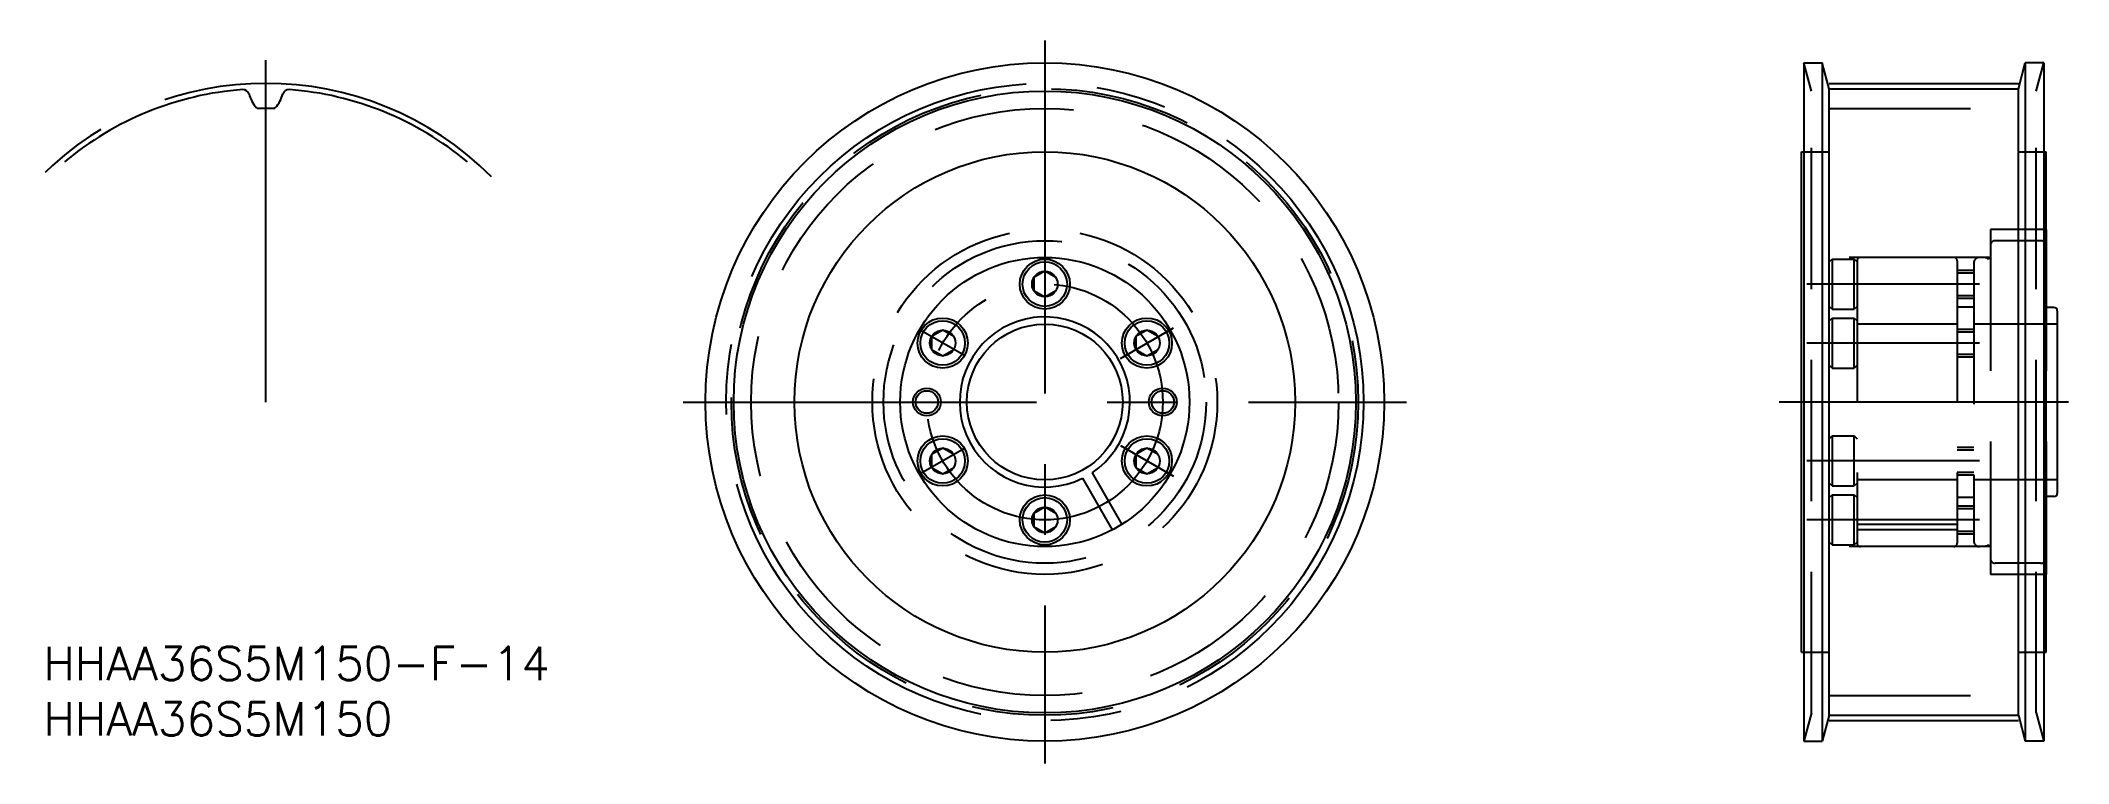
# Model space of a CAD drawing. Extents: x -90 to 92, y -32 to 32.
import ezdxf

# ---------------------------------------------------------------- set-up
doc = ezdxf.new("R2010")
doc.units = 0
doc.linetypes.add('CENTER', pattern=[50.8, 31.75, -6.35, 6.35, -6.35])
doc.linetypes.add('DASHED', pattern=[19.05, 12.7, -6.35])
doc.layers.get('0').update_dxf_attribs({"linetype": 'CONTINUOUS'})
doc.layers.add('CENTER', color=1, linetype='CENTER')
doc.styles.get("Standard").update_dxf_attribs({"font": 'txt.shx', "height": 3, "bigfont": 'bigfont.shx'})

# ---------------------------------------------------------------- blocks, each defined once
blk = doc.blocks.new('*U21')
at = {"color": 7, "linetype": 'CONTINUOUS'}
blk.add_text('HHAA36S5M150', height=3, dxfattribs=at).set_placement((-90, -30))
blk = doc.blocks.new('*U22')
at = {"color": 7, "linetype": 'CONTINUOUS'}
blk.add_text('HHAA36S5M150-F-14', height=3, dxfattribs=at).set_placement((-90, -25))

msp = doc.modelspace()

# ---------------------------------------------------------------- linework, layer by layer
at = {"color": 3, "linetype": 'DASHED'}
for p, q in [((68.9, 27.96), (68.22, 30.5)), ((89.1, 27.96), (89.78, 30.5)), ((68.9, -27.96), (68.9, 27.96)), ((89.1, -27.96), (89.1, 27.96)), ((70.5, 26.4), (87.5, 26.4)), ((68.22, 22.5), (70.5, 22.5)), ((87.5, 22.5), (89.78, 22.5)), ((85, 15.5), (85, -15.5)), ((90, 15.5), (85, 15.5)), ((90, 15.5), (90, -15.5)), ((85, 13), (70, 13)), ((70.5, 12.6), (70.75, 12.85)), ((70.75, 12.85), (72.75, 12.85)), ((70.75, 12.85), (70.75, 8.35)), ((72.75, 12.85), (73, 12.6)), ((72.75, 8.35), (72.75, 12.85)), ((84.39, 13), (84, 13)), ((84.69, 12.92), (84.39, 13)), ((89.5, 14.5), (85.4, 14.5)), ((70.5, 8.6), (70.5, 12.6)), ((73, 12.7), (73, -12.7)), ((82, 12.7), (82, -12.7)), ((82, 11.85), (83.5, 11.85)), ((82, 11.61), (83.5, 11.61)), ((83.5, 12.5), (83.5, -12.5)), ((82, 9.59), (83.5, 9.59)), ((82, 9.35), (83.5, 9.35)), ((70.75, 8.35), (70.5, 8.6)), ((70.5, 7.3), (70.75, 7.55)), ((70.5, 3.3), (70.5, 7.3)), ((70.75, 8.35), (72.75, 8.35)), ((70.75, 7.55), (72.75, 7.55)), ((70.75, 7.55), (70.75, 3.05)), ((73, 8.6), (72.75, 8.35)), ((72.75, 7.55), (73, 7.3)), ((72.75, 3.05), (72.75, 7.55)), ((82, 8.55), (83.5, 8.55)), ((82, 7), (73, 7)), ((82, 6.55), (83.5, 6.55)), ((82, 6.31), (83.5, 6.31)), ((91, 7), (83.5, 7)), ((82, 4.29), (83.5, 4.29)), ((82, 4.05), (83.5, 4.05)), ((70.75, 3.05), (70.5, 3.3)), ((70.75, 3.05), (72.75, 3.05)), ((73, 3.3), (72.75, 3.05)), ((70.5, -3.3), (70.75, -3.05)), ((70.5, -7.3), (70.5, -3.3)), ((70.75, -3.05), (72.75, -3.05)), ((70.75, -3.05), (70.75, -7.55)), ((72.75, -3.05), (73, -3.3)), ((72.75, -7.55), (72.75, -3.05)), ((82, -4.05), (83.5, -4.05)), ((82, -4.29), (83.5, -4.29)), ((82, -7), (73, -7)), ((82, -6.31), (83.5, -6.31)), ((82, -6.55), (83.5, -6.55)), ((91, -7), (83.5, -7)), ((70.75, -7.55), (70.5, -7.3)), ((70.5, -8.6), (70.75, -8.35)), ((70.5, -12.6), (70.5, -8.6)), ((70.75, -7.55), (72.75, -7.55)), ((70.75, -8.35), (72.75, -8.35)), ((70.75, -8.35), (70.75, -12.85)), ((73, -7.3), (72.75, -7.55)), ((72.75, -8.35), (73, -8.6)), ((72.75, -12.85), (72.75, -8.35)), ((82, -8.55), (83.5, -8.55)), ((82, -9.35), (83.5, -9.35)), ((82, -9.59), (83.5, -9.59)), ((70.75, -12.85), (70.5, -12.6)), ((73, -12.6), (72.75, -12.85)), ((82, -11), (73, -11)), ((82, -11.5), (73, -11.5)), ((82, -11.61), (83.5, -11.61)), ((82, -11.85), (83.5, -11.85)), ((85, -13), (70, -13)), ((70.75, -12.85), (72.75, -12.85)), ((84.39, -13), (84, -13)), ((84.69, -12.92), (84.39, -13)), ((89.5, -14.5), (85.4, -14.5)), ((90, -15.5), (85, -15.5)), ((68.22, -22.5), (70.5, -22.5)), ((87.5, -22.5), (89.78, -22.5)), ((70.5, -26.4), (87.5, -26.4)), ((68.9, -27.96), (68.22, -30.5)), ((89.1, -27.96), (89.78, -30.5))]:
    msp.add_line(p, q, dxfattribs=at)
at = {"color": 7, "linetype": 'CONTINUOUS'}
for p, q in [((68.22, 30.5), (69.88, 30.5)), ((68.22, 30.5), (68.22, -30.5)), ((70.5, 28.17), (69.88, 30.5)), ((69.88, 30.5), (69.88, -30.5)), ((87.5, 28.17), (88.12, 30.5)), ((89.78, 30.5), (88.12, 30.5)), ((88.12, 30.5), (88.12, -30.5)), ((89.78, 30.5), (89.78, -30.5)), ((70.5, -28.17), (70.5, 28.17)), ((70.5, 28.17), (87.5, 28.17)), ((87.5, -28.17), (87.5, 28.17)), ((68, -22.5), (68, 22.5)), ((68, 22.5), (68.22, 22.5)), ((89.78, 22.5), (90, 22.5)), ((90, -22.5), (90, 22.5)), ((0, 11.75), (-1, 11.18)), ((-1, 11.18), (-1, 10.02)), ((1, 11.18), (0, 11.75)), ((-1, 10.02), (0, 9.45)), ((0, 9.45), (1, 10.02)), ((90.7, 8.5), (90, 8.5)), ((91, 8.2), (91, -8.2)), ((-9.18, 6.45), (-10.18, 5.88)), ((-10.18, 5.88), (-10.18, 4.72)), ((-8.18, 5.88), (-9.18, 6.45)), ((9.18, 6.45), (8.18, 5.88)), ((8.18, 5.88), (8.18, 4.72)), ((10.18, 5.88), (9.18, 6.45)), ((-10.18, 4.72), (-9.18, 4.15)), ((-9.18, 4.15), (-8.18, 4.72)), ((8.18, 4.72), (9.18, 4.15)), ((9.18, 4.15), (10.18, 4.72)), ((-9.18, -4.15), (-10.18, -4.72)), ((-10.18, -4.72), (-10.18, -5.88)), ((-8.18, -4.72), (-9.18, -4.15)), ((9.18, -4.15), (8.18, -4.72)), ((8.18, -4.72), (8.18, -5.88)), ((10.18, -4.72), (9.18, -4.15)), ((-10.18, -5.88), (-9.18, -6.45)), ((-9.18, -6.45), (-8.18, -5.88)), ((3.38, -6.86), (6.06, -11.5)), ((4.25, -6.36), (6.93, -11)), ((8.18, -5.88), (9.18, -6.45)), ((9.18, -6.45), (10.18, -5.88)), ((90.7, -8.5), (90, -8.5)), ((0, -9.45), (-1, -10.02)), ((-1, -10.02), (-1, -11.18)), ((1, -10.02), (0, -9.45)), ((-1, -11.18), (0, -11.75)), ((0, -11.75), (1, -11.18)), ((68, -22.5), (68.22, -22.5)), ((89.78, -22.5), (90, -22.5)), ((70.5, -28.17), (69.88, -30.5)), ((70.5, -28.17), (87.5, -28.17)), ((87.5, -28.17), (88.12, -30.5)), ((68.22, -30.5), (69.88, -30.5)), ((89.78, -30.5), (88.12, -30.5))]:
    msp.add_line(p, q, dxfattribs=at)
for centre, radius in [((0, 0), 30.5), ((0, 0), 27.96), ((0, 0), 22.5), ((0, 0), 13), ((0, 10.6), 2.25), ((0, 10.6), 2), ((0, 10.6), 1.15), ((-9.18, 5.3), 2.25), ((-9.18, 5.3), 2), ((9.18, 5.3), 2.25), ((9.18, 5.3), 2), ((-9.18, 5.3), 1.15), ((0, 0), 7), ((9.18, 5.3), 1.15), ((-10.6, 0), 1.01), ((10.6, 0), 1.01), ((-9.18, -5.3), 2.25), ((-9.18, -5.3), 2), ((9.18, -5.3), 2.25), ((9.18, -5.3), 2), ((-9.18, -5.3), 1.15), ((9.18, -5.3), 1.15), ((0, -10.6), 2.25), ((0, -10.6), 2), ((0, -10.6), 1.15)]:
    msp.add_circle(centre, radius, dxfattribs=at)
at = {"color": 3, "linetype": 'DASHED'}
for radius in [28.17, 26.4, 15.5, 14.5]:
    msp.add_circle((0, 0), radius, dxfattribs=at)
at = {"color": 3, "linetype": 'CONTINUOUS'}
for centre in [(-10.6, 0), (10.6, 0)]:
    msp.add_circle(centre, 1.25, dxfattribs=at)
at = {"color": 7, "linetype": 'CONTINUOUS'}
for centre, radius, start, end in [((-70, 0), 28.17, 94.2568, 130), ((-72.05, 27.54), 0.55, 16.0898, 94.2568), ((-68.38, 28.6), 3.27, 196.0898, 220.4477), ((-71.62, 28.6), 3.27, 319.5523, 343.9102), ((-67.95, 27.54), 0.55, 85.7432, 163.9102), ((-70, 0), 28.17, 50, 85.7432), ((-70.68, 26.64), 0.25, 220.4477, 271.4557), ((-70, 0), 26.4, 90, 91.4557), ((-70, 0), 26.4, 88.5443, 90), ((-69.32, 26.64), 0.25, 268.5443, 319.5523), ((0, 0), 7.65, 303.7475, 296.2525), ((90.7, 8.2), 0.3, 0, 90), ((90.7, -8.2), 0.3, 270, 0)]:
    msp.add_arc(centre, radius, start, end, dxfattribs=at)
at = {"color": 3, "linetype": 'DASHED'}
for centre, radius, start, end in [((73.3, 12.7), 0.3, 90, 180), ((81.7, 12.7), 0.3, 0, 90), ((84, 12.5), 0.5, 90, 180), ((84.77, 13.23), 0.32, 255, 315.7191), ((85.4, 14.1), 0.4, 90, 180), ((89.5, 14), 0.5, 0, 90), ((73.3, -12.7), 0.3, 180, 270), ((81.7, -12.7), 0.3, 270, 0), ((84, -12.5), 0.5, 180, 270), ((84.77, -13.23), 0.32, 44.2809, 105), ((85.4, -14.1), 0.4, 180, 270), ((89.5, -14), 0.5, 270, 0)]:
    msp.add_arc(centre, radius, start, end, dxfattribs=at)
at = {"layer": 'CENTER', "color": 1, "linetype": 'CENTER'}
for p, q in [((0, 32.5), (0, -32.5)), ((-70, 0), (-70, 30.74)), ((70.5, 28.65), (87.5, 28.65)), ((84, 10.6), (68.5, 10.6)), ((-7.23, 4.18), (-11.13, 6.43)), ((6.8, 3.92), (11.56, 6.67)), ((84, 5.3), (68.5, 5.3)), ((-32.5, 0), (32.5, 0)), ((-7.23, -4.17), (-11.13, -6.42)), ((6.8, -3.92), (11.56, -6.67)), ((84, -5.3), (68.5, -5.3)), ((84, -10.6), (68.5, -10.6)), ((70.5, -28.65), (87.5, -28.65))]:
    msp.add_line(p, q, dxfattribs=at)
at = {"layer": 'CENTER', "color": 1, "linetype": 'CONTINUOUS'}
msp.add_line((92, 0), (66, 0), dxfattribs=at)
at = {"layer": 'CENTER', "color": 1, "linetype": 'CENTER'}
for radius in [28.65, 10.6]:
    msp.add_circle((0, 0), radius, dxfattribs=at)
msp.add_arc((-70, 0), 28.65, 45, 135, dxfattribs=at)

# ---------------------------------------------------------------- block references
at = {"color": 7, "linetype": 'CONTINUOUS'}
for name in ['*U22', '*U21']:
    msp.add_blockref(name, (0, 0), dxfattribs=at)

doc.saveas('drawing.dxf')
